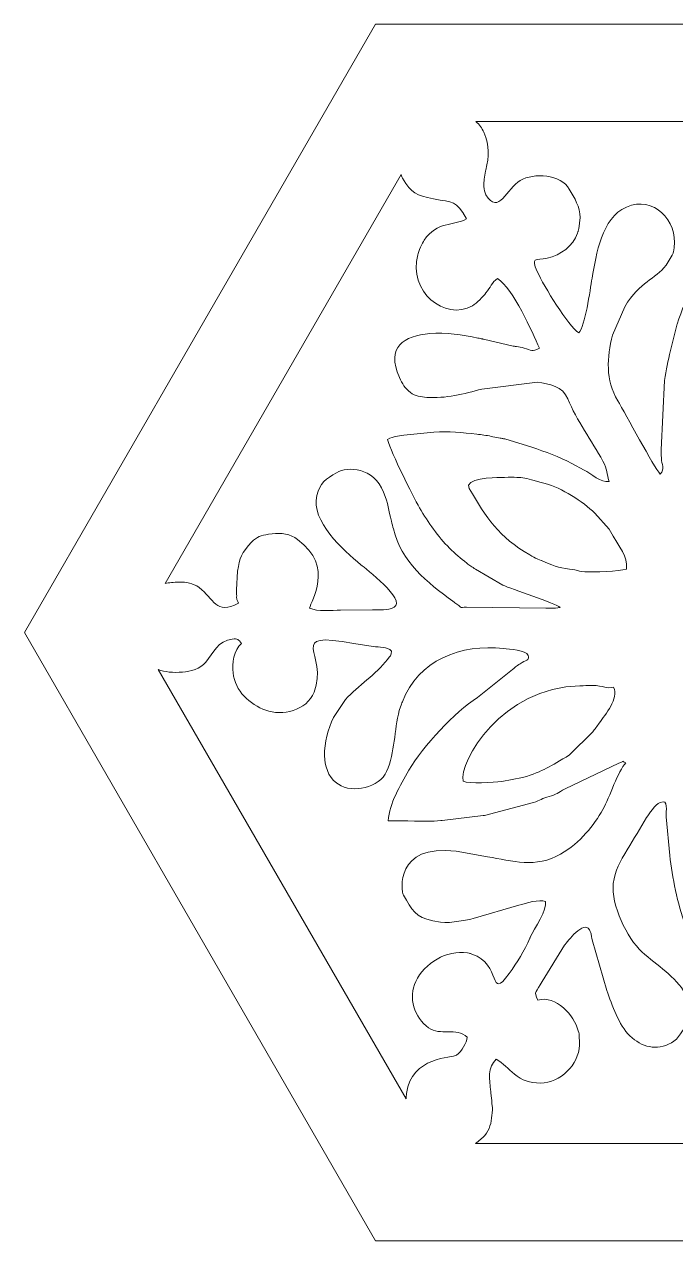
# Model space of a CAD drawing. Header units: centimetres. Extents: x -130 to 92, y -33 to 29.
# Drawn here: x 57.57 to 68.27, y -18.93 to 1.07 of the extents above; entities that cross this region are included whole.
import ezdxf

# ---------------------------------------------------------------- set-up
doc = ezdxf.new("R2010")
doc.units = ezdxf.units.CM
doc.header["$MEASUREMENT"] = 0
doc.layers.add('layer 1', color=7, linetype='Continuous')

msp = doc.modelspace()

# ---------------------------------------------------------------- linework, layer by layer
at = {"layer": 'layer 1', "color": 250, "lineweight": 9}
for points, knots in [([(63.34049, 1.06752), (63.34049, 1.06752), (69.11399, 1.06752), (69.11399, 1.06752), (69.11399, 1.06752), (69.11399, 1.06752), (74.88749, 1.06754), (74.88749, 1.06754), (74.88749, 1.06754), (74.88749, 1.06754), (77.77425, -3.93246), (77.77425, -3.93246), (77.77425, -3.93246), (77.77425, -3.93246), (80.66099, -8.93246), (80.66099, -8.93246), (80.66099, -8.93246), (80.66099, -8.93246), (77.77423, -13.93246), (77.77423, -13.93246), (77.77423, -13.93246), (77.77423, -13.93246), (74.88749, -18.93244), (74.88749, -18.93244), (74.88749, -18.93244), (74.88749, -18.93244), (69.11399, -18.93244), (69.11399, -18.93244), (69.11399, -18.93244), (69.11399, -18.93244), (63.34049, -18.93246), (63.34049, -18.93246), (63.34049, -18.93246), (63.34049, -18.93246), (60.45373, -13.93246), (60.45373, -13.93246), (60.45373, -13.93246), (60.45373, -13.93246), (57.56699, -8.93246), (57.56699, -8.93246), (57.56699, -8.93246), (57.56699, -8.93246), (60.45375, -3.93246), (60.45375, -3.93246), (60.45375, -3.93246), (60.45375, -3.93246), (63.34049, 1.06752), (63.34049, 1.06752)], [0, 0, 0, 0, 0.07692308, 0.07692308, 0.07692308, 0.07692308, 0.15384615, 0.15384615, 0.15384615, 0.15384615, 0.23076923, 0.23076923, 0.23076923, 0.23076923, 0.30769231, 0.30769231, 0.30769231, 0.30769231, 0.38461538, 0.38461538, 0.38461538, 0.38461538, 0.46153846, 0.46153846, 0.46153846, 0.46153846, 0.53846154, 0.53846154, 0.53846154, 0.53846154, 0.61538462, 0.61538462, 0.61538462, 0.61538462, 0.69230769, 0.69230769, 0.69230769, 0.69230769, 0.76923077, 0.76923077, 0.76923077, 0.76923077, 0.84615385, 0.84615385, 0.84615385, 0.84615385, 1, 1, 1, 1]), ([(73.30465, -0.53246), (73.30465, -0.53246), (64.98927, -0.53248), (64.98927, -0.53248), (64.98927, -0.53248), (65.04489, -0.57888), (65.08999, -0.63676), (65.11835, -0.70724), (65.11835, -0.70724), (65.21359, -0.94396), (65.20627, -1.08714), (65.14999, -1.32972), (65.14999, -1.32972), (65.14877, -1.33498), (65.14667, -1.34246), (65.14553, -1.34776), (65.14553, -1.34776), (65.14553, -1.34776), (65.12549, -1.47692), (65.12549, -1.47692), (65.12549, -1.47692), (65.11899, -1.54606), (65.10631, -1.65272), (65.15339, -1.7343), (65.15339, -1.7343), (65.35629, -2.08576), (65.50437, -1.62262), (65.71579, -1.50054), (65.71579, -1.50054), (65.94329, -1.3692), (66.38527, -1.39974), (66.52411, -1.64024), (66.52411, -1.64024), (66.61073, -1.7903), (66.69813, -1.93336), (66.70439, -2.11142), (66.70439, -2.11142), (66.70439, -2.11142), (66.67907, -2.29686), (66.67907, -2.29686), (66.67907, -2.29686), (66.67775, -2.3021), (66.67593, -2.30966), (66.67453, -2.31488), (66.67453, -2.31488), (66.66723, -2.3425), (66.67303, -2.32728), (66.65889, -2.36834), (66.65889, -2.36834), (66.58649, -2.57836), (66.38179, -2.72904), (66.16243, -2.77478), (66.16243, -2.77478), (65.96521, -2.8159), (65.88869, -2.7503), (65.99773, -2.9985), (65.99773, -2.9985), (66.10461, -3.24196), (66.50949, -3.8921), (66.67793, -4.0073), (66.67793, -4.0073), (66.78709, -3.8983), (66.86239, -3.30822), (66.89855, -3.10534), (66.89855, -3.10534), (66.96843, -2.71286), (67.05129, -2.11538), (67.46285, -1.93706), (67.46285, -1.93706), (67.90589, -1.74514), (68.30669, -2.15502), (68.24905, -2.60222), (68.24905, -2.60222), (68.23945, -2.67662), (68.23925, -2.66612), (68.21473, -2.72756), (68.21473, -2.72756), (68.21473, -2.72756), (68.11583, -2.89328), (68.11583, -2.89328), (68.11583, -2.89328), (67.92427, -3.1354), (67.69717, -3.15306), (67.43375, -3.57548), (67.43375, -3.57548), (67.43375, -3.57548), (67.23561, -4.0414), (67.23561, -4.0414), (67.23561, -4.0414), (67.13725, -4.41328), (67.11897, -4.77658), (67.32099, -5.12144), (67.32099, -5.12144), (67.44663, -5.3359), (67.91359, -6.21622), (68.01705, -6.3267), (68.01705, -6.3267), (68.10183, -6.2421), (68.04001, -6.17374), (68.03711, -6.06302), (68.03711, -6.06302), (68.03541, -5.99568), (68.03681, -5.99562), (68.03441, -5.92768), (68.03441, -5.92768), (68.03441, -5.92768), (68.09077, -4.78952), (68.09077, -4.78952), (68.09077, -4.78952), (68.11211, -4.60752), (68.14697, -4.47044), (68.18571, -4.29598), (68.18571, -4.29598), (68.18571, -4.29598), (68.28983, -3.88176), (68.28983, -3.88176), (68.28983, -3.88176), (68.29155, -3.87664), (68.29407, -3.86928), (68.29579, -3.86412), (68.29579, -3.86412), (68.46009, -3.3808), (68.59197, -3.08662), (68.87571, -2.6548), (68.87571, -2.6548), (68.93503, -2.56448), (68.94495, -2.52934), (69.05503, -2.45296), (69.05503, -2.45296), (69.43723, -2.86118), (69.77605, -3.5978), (69.93983, -4.15088), (69.93983, -4.15088), (69.93983, -4.15088), (70.00191, -4.37898), (70.00191, -4.37898), (70.00191, -4.37898), (70.02443, -4.45334), (70.01937, -4.47234), (70.03261, -4.54096), (70.03261, -4.54096), (70.04687, -4.61494), (70.05261, -4.63376), (70.06423, -4.7032), (70.06423, -4.7032), (70.12125, -5.04284), (70.16067, -5.3537), (70.15531, -5.68868), (70.15531, -5.68868), (70.15425, -5.75544), (70.15315, -5.7764), (70.15635, -5.84276), (70.15635, -5.84276), (70.15669, -5.85014), (70.16121, -5.90848), (70.16427, -5.92174), (70.16427, -5.92174), (70.17687, -5.97606), (70.16679, -5.95118), (70.19773, -6.0076), (70.19773, -6.0076), (70.30253, -5.94394), (70.25117, -5.97), (70.29477, -5.91828), (70.29477, -5.91828), (70.29477, -5.91828), (70.33259, -5.87076), (70.33259, -5.87076), (70.33259, -5.87076), (70.33677, -5.86566), (70.34177, -5.86018), (70.34597, -5.85508), (70.34597, -5.85508), (70.46625, -5.71002), (70.55425, -5.54574), (70.63341, -5.3747), (70.63341, -5.3747), (70.63341, -5.3747), (70.73921, -5.1916), (70.73921, -5.1916), (70.73921, -5.1916), (70.89063, -4.9077), (71.02867, -4.8923), (71.03305, -4.53994), (71.03305, -4.53994), (71.03317, -4.5299), (71.02573, -4.43216), (71.02447, -4.4223), (71.02447, -4.4223), (71.02447, -4.4223), (71.01287, -4.34232), (71.01287, -4.34232), (71.01287, -4.34232), (71.01195, -4.33598), (71.01113, -4.32866), (71.01015, -4.32234), (71.01015, -4.32234), (70.92915, -3.8169), (70.57209, -3.47456), (70.21629, -3.14066), (70.21629, -3.14066), (69.95505, -2.89558), (69.71093, -2.51378), (69.90141, -2.16076), (69.90141, -2.16076), (69.99831, -1.98118), (70.19751, -1.8716), (70.39531, -1.8985), (70.39531, -1.8985), (70.78001, -1.9509), (71.02579, -2.50482), (71.12421, -2.8344), (71.12421, -2.8344), (71.15611, -2.9411), (71.19827, -3.0358), (71.23035, -3.15116), (71.23035, -3.15116), (71.23035, -3.15116), (71.39081, -3.63626), (71.39081, -3.63626), (71.39081, -3.63626), (71.41897, -3.7315), (71.44577, -3.97418), (71.59549, -3.81072), (71.59549, -3.81072), (71.61953, -3.78444), (71.62259, -3.77566), (71.66531, -3.72936), (71.66531, -3.72936), (71.66531, -3.72936), (72.22619, -2.95668), (72.22619, -2.95668), (72.22619, -2.95668), (72.22619, -2.95668), (72.26109, -2.7546), (72.26109, -2.7546), (72.26109, -2.7546), (72.06139, -2.80832), (71.69427, -2.66554), (71.58567, -2.4775), (71.58567, -2.4775), (71.47295, -2.28224), (71.37891, -1.95624), (71.50955, -1.7459), (71.50955, -1.7459), (71.63435, -1.54508), (71.86163, -1.4628), (72.09491, -1.43804), (72.09491, -1.43804), (72.18225, -1.42874), (72.26183, -1.43638), (72.33965, -1.45724), (72.33965, -1.45724), (72.76207, -1.57042), (72.72897, -1.7987), (72.81457, -1.98024), (72.81457, -1.98024), (73.01155, -1.86654), (73.01913, -1.78104), (73.10923, -1.5979), (73.10923, -1.5979), (72.95301, -1.3273), (72.86705, -1.03878), (73.05759, -0.75752), (73.05759, -0.75752), (73.11865, -0.66736), (73.20503, -0.59144), (73.30465, -0.53246)], [0, 0, 0, 0, 0.01470588, 0.01470588, 0.01470588, 0.01470588, 0.02941176, 0.02941176, 0.02941176, 0.02941176, 0.04411765, 0.04411765, 0.04411765, 0.04411765, 0.05882353, 0.05882353, 0.05882353, 0.05882353, 0.07352941, 0.07352941, 0.07352941, 0.07352941, 0.08823529, 0.08823529, 0.08823529, 0.08823529, 0.10294118, 0.10294118, 0.10294118, 0.10294118, 0.11764706, 0.11764706, 0.11764706, 0.11764706, 0.13235294, 0.13235294, 0.13235294, 0.13235294, 0.14705882, 0.14705882, 0.14705882, 0.14705882, 0.16176471, 0.16176471, 0.16176471, 0.16176471, 0.17647059, 0.17647059, 0.17647059, 0.17647059, 0.19117647, 0.19117647, 0.19117647, 0.19117647, 0.20588235, 0.20588235, 0.20588235, 0.20588235, 0.22058824, 0.22058824, 0.22058824, 0.22058824, 0.23529412, 0.23529412, 0.23529412, 0.23529412, 0.25, 0.25, 0.25, 0.25, 0.26470588, 0.26470588, 0.26470588, 0.26470588, 0.27941176, 0.27941176, 0.27941176, 0.27941176, 0.29411765, 0.29411765, 0.29411765, 0.29411765, 0.30882353, 0.30882353, 0.30882353, 0.30882353, 0.32352941, 0.32352941, 0.32352941, 0.32352941, 0.33823529, 0.33823529, 0.33823529, 0.33823529, 0.35294118, 0.35294118, 0.35294118, 0.35294118, 0.36764706, 0.36764706, 0.36764706, 0.36764706, 0.38235294, 0.38235294, 0.38235294, 0.38235294, 0.39705882, 0.39705882, 0.39705882, 0.39705882, 0.41176471, 0.41176471, 0.41176471, 0.41176471, 0.42647059, 0.42647059, 0.42647059, 0.42647059, 0.44117647, 0.44117647, 0.44117647, 0.44117647, 0.45588235, 0.45588235, 0.45588235, 0.45588235, 0.47058824, 0.47058824, 0.47058824, 0.47058824, 0.48529412, 0.48529412, 0.48529412, 0.48529412, 0.5, 0.5, 0.5, 0.5, 0.51470588, 0.51470588, 0.51470588, 0.51470588, 0.52941176, 0.52941176, 0.52941176, 0.52941176, 0.54411765, 0.54411765, 0.54411765, 0.54411765, 0.55882353, 0.55882353, 0.55882353, 0.55882353, 0.57352941, 0.57352941, 0.57352941, 0.57352941, 0.58823529, 0.58823529, 0.58823529, 0.58823529, 0.60294118, 0.60294118, 0.60294118, 0.60294118, 0.61764706, 0.61764706, 0.61764706, 0.61764706, 0.63235294, 0.63235294, 0.63235294, 0.63235294, 0.64705882, 0.64705882, 0.64705882, 0.64705882, 0.66176471, 0.66176471, 0.66176471, 0.66176471, 0.67647059, 0.67647059, 0.67647059, 0.67647059, 0.69117647, 0.69117647, 0.69117647, 0.69117647, 0.70588235, 0.70588235, 0.70588235, 0.70588235, 0.72058824, 0.72058824, 0.72058824, 0.72058824, 0.73529412, 0.73529412, 0.73529412, 0.73529412, 0.75, 0.75, 0.75, 0.75, 0.76470588, 0.76470588, 0.76470588, 0.76470588, 0.77941176, 0.77941176, 0.77941176, 0.77941176, 0.79411765, 0.79411765, 0.79411765, 0.79411765, 0.80882353, 0.80882353, 0.80882353, 0.80882353, 0.82352941, 0.82352941, 0.82352941, 0.82352941, 0.83823529, 0.83823529, 0.83823529, 0.83823529, 0.85294118, 0.85294118, 0.85294118, 0.85294118, 0.86764706, 0.86764706, 0.86764706, 0.86764706, 0.88235294, 0.88235294, 0.88235294, 0.88235294, 0.89705882, 0.89705882, 0.89705882, 0.89705882, 0.91176471, 0.91176471, 0.91176471, 0.91176471, 0.92647059, 0.92647059, 0.92647059, 0.92647059, 0.94117647, 0.94117647, 0.94117647, 0.94117647, 0.95588235, 0.95588235, 0.95588235, 0.95588235, 0.97058824, 0.97058824, 0.97058824, 0.97058824, 1, 1, 1, 1]), ([(63.76287, -1.40088), (63.76287, -1.40088), (59.87911, -8.12774), (59.87911, -8.12774), (59.87911, -8.12774), (59.94849, -8.1119), (60.02287, -8.10462), (60.10191, -8.10452), (60.10191, -8.10452), (60.23841, -8.10434), (60.32889, -8.11212), (60.44283, -8.19524), (60.44283, -8.19524), (60.67603, -8.36534), (60.71853, -8.66072), (61.08617, -8.44846), (61.08617, -8.44846), (61.04595, -8.3632), (61.05949, -8.38738), (61.05639, -8.30594), (61.05639, -8.30594), (61.05535, -8.27866), (61.05629, -8.26998), (61.05521, -8.22872), (61.05521, -8.22872), (61.05521, -8.22872), (61.07009, -7.92516), (61.07009, -7.92516), (61.07009, -7.92516), (61.10985, -7.70608), (61.13117, -7.62246), (61.30317, -7.44808), (61.30317, -7.44808), (61.39405, -7.35594), (61.45035, -7.33748), (61.58153, -7.31674), (61.58153, -7.31674), (61.58153, -7.31674), (61.64169, -7.30778), (61.64169, -7.30778), (61.64169, -7.30778), (61.78167, -7.28858), (61.94393, -7.31474), (62.05879, -7.40114), (62.05879, -7.40114), (62.67201, -7.86224), (62.26933, -8.40662), (62.25575, -8.5312), (62.25575, -8.5312), (62.38531, -8.5949), (62.61641, -8.56606), (62.76509, -8.56724), (62.76509, -8.56724), (62.76509, -8.56724), (63.28671, -8.55734), (63.28671, -8.55734), (63.28671, -8.55734), (63.40021, -8.55364), (63.53933, -8.57842), (63.64309, -8.5185), (63.64309, -8.5185), (63.85711, -8.39494), (63.16227, -7.87306), (63.09973, -7.82042), (63.09973, -7.82042), (62.80417, -7.57156), (62.27233, -7.1053), (62.37489, -6.6794), (62.37489, -6.6794), (62.42451, -6.47338), (62.52533, -6.40482), (62.69857, -6.3048), (62.69857, -6.3048), (62.88711, -6.19594), (63.30177, -6.21288), (63.47019, -6.6264), (63.47019, -6.6264), (63.54785, -6.81704), (63.55323, -6.91398), (63.59955, -7.10366), (63.59955, -7.10366), (63.61049, -7.14836), (63.62391, -7.18988), (63.63279, -7.22792), (63.63279, -7.22792), (63.75787, -7.7635), (64.19109, -8.11802), (64.61153, -8.41932), (64.61153, -8.41932), (64.63855, -8.43866), (64.64861, -8.44742), (64.67575, -8.46658), (64.67575, -8.46658), (64.78145, -8.54116), (64.70399, -8.51778), (64.83603, -8.51408), (64.83603, -8.51408), (64.83603, -8.51408), (66.13873, -8.53048), (66.13873, -8.53048), (66.13873, -8.53048), (66.17943, -8.5313), (66.16289, -8.53356), (66.21467, -8.534), (66.21467, -8.534), (66.27041, -8.5345), (66.32683, -8.5316), (66.37235, -8.51938), (66.37235, -8.51938), (66.30531, -8.45226), (65.56103, -8.21754), (65.43259, -8.15284), (65.43259, -8.15284), (65.43259, -8.15284), (64.98329, -7.89268), (64.98329, -7.89268), (64.98329, -7.89268), (64.92311, -7.85026), (64.88723, -7.83508), (64.83727, -7.79218), (64.83727, -7.79218), (64.74147, -7.71012), (64.64237, -7.63676), (64.55677, -7.54782), (64.55677, -7.54782), (64.36377, -7.34744), (64.21013, -7.13744), (64.06247, -6.8817), (64.06247, -6.8817), (63.94115, -6.67158), (63.60711, -5.99334), (63.53637, -5.76046), (63.53637, -5.76046), (63.65265, -5.69676), (63.69277, -5.70572), (63.80541, -5.68904), (63.80541, -5.68904), (63.80541, -5.68904), (64.29949, -5.63842), (64.29949, -5.63842), (64.29949, -5.63842), (64.54757, -5.62284), (64.76435, -5.64368), (65.00159, -5.67246), (65.00159, -5.67246), (65.08395, -5.68248), (65.15527, -5.6883), (65.24211, -5.70736), (65.24211, -5.70736), (65.24211, -5.70736), (65.38825, -5.7358), (65.38825, -5.7358), (65.38825, -5.7358), (65.39363, -5.7367), (65.40129, -5.73804), (65.40665, -5.73896), (65.40665, -5.73896), (65.43051, -5.74326), (65.43171, -5.74286), (65.46155, -5.74912), (65.46155, -5.74912), (65.46155, -5.74912), (65.90573, -5.88486), (65.90573, -5.88486), (65.90573, -5.88486), (66.12991, -5.96178), (66.35449, -6.04204), (66.56449, -6.15228), (66.56449, -6.15228), (66.56449, -6.15228), (66.76609, -6.26082), (66.76609, -6.26082), (66.76609, -6.26082), (66.88049, -6.31288), (67.04331, -6.48374), (67.17731, -6.44772), (67.17731, -6.44772), (67.13803, -6.3183), (67.15459, -6.25568), (67.07653, -6.11316), (67.07653, -6.11316), (66.89185, -5.77592), (66.64021, -5.4464), (66.49965, -5.09178), (66.49965, -5.09178), (66.41903, -4.88826), (66.19321, -4.84196), (65.99921, -4.8186), (65.99921, -4.8186), (65.99921, -4.8186), (65.08525, -4.9297), (65.08525, -4.9297), (65.08525, -4.9297), (64.80297, -5.01194), (64.48087, -5.08752), (64.18363, -5.0664), (64.18363, -5.0664), (64.08457, -5.05936), (63.98557, -5.04292), (63.91581, -4.98892), (63.91581, -4.98892), (63.81955, -4.91442), (63.78117, -4.84416), (63.73281, -4.7383), (63.73281, -4.7383), (63.50295, -4.23484), (63.80863, -4.05284), (64.23389, -4.01808), (64.23389, -4.01808), (64.48981, -3.99716), (64.77509, -4.03686), (65.02173, -4.0908), (65.02173, -4.0908), (65.05605, -4.09836), (65.06219, -4.0996), (65.09467, -4.10556), (65.09467, -4.10556), (65.09999, -4.10654), (65.10763, -4.10786), (65.11299, -4.10882), (65.11299, -4.10882), (65.11299, -4.10882), (65.60177, -4.22168), (65.60177, -4.22168), (65.60177, -4.22168), (65.64647, -4.23126), (65.62237, -4.22634), (65.65657, -4.23228), (65.65657, -4.23228), (65.70869, -4.2414), (65.72623, -4.24156), (65.78435, -4.2576), (65.78435, -4.2576), (65.89879, -4.28928), (65.90933, -4.32608), (66.03421, -4.25768), (66.03421, -4.25768), (65.90927, -3.99272), (65.60853, -3.27846), (65.34189, -3.1111), (65.34189, -3.1111), (65.24785, -3.17636), (65.22627, -3.2609), (65.15429, -3.34916), (65.15429, -3.34916), (65.10681, -3.40736), (65.00381, -3.51856), (64.93353, -3.55912), (64.93353, -3.55912), (64.47619, -3.82314), (63.87033, -3.31584), (64.03225, -2.72172), (64.03225, -2.72172), (64.04569, -2.67248), (64.10789, -2.5245), (64.13747, -2.4808), (64.13747, -2.4808), (64.35117, -2.16502), (64.62025, -2.25434), (64.83597, -2.12978), (64.83597, -2.12978), (64.65663, -1.81912), (64.62125, -1.86802), (64.28987, -1.80058), (64.28987, -1.80058), (64.00947, -1.74354), (63.92987, -1.71574), (63.78431, -1.46356), (63.78431, -1.46356), (63.77783, -1.45234), (63.77037, -1.42922), (63.76287, -1.40088)], [0, 0, 0, 0, 0.01449275, 0.01449275, 0.01449275, 0.01449275, 0.02898551, 0.02898551, 0.02898551, 0.02898551, 0.04347826, 0.04347826, 0.04347826, 0.04347826, 0.05797101, 0.05797101, 0.05797101, 0.05797101, 0.07246377, 0.07246377, 0.07246377, 0.07246377, 0.08695652, 0.08695652, 0.08695652, 0.08695652, 0.10144928, 0.10144928, 0.10144928, 0.10144928, 0.11594203, 0.11594203, 0.11594203, 0.11594203, 0.13043478, 0.13043478, 0.13043478, 0.13043478, 0.14492754, 0.14492754, 0.14492754, 0.14492754, 0.15942029, 0.15942029, 0.15942029, 0.15942029, 0.17391304, 0.17391304, 0.17391304, 0.17391304, 0.1884058, 0.1884058, 0.1884058, 0.1884058, 0.20289855, 0.20289855, 0.20289855, 0.20289855, 0.2173913, 0.2173913, 0.2173913, 0.2173913, 0.23188406, 0.23188406, 0.23188406, 0.23188406, 0.24637681, 0.24637681, 0.24637681, 0.24637681, 0.26086957, 0.26086957, 0.26086957, 0.26086957, 0.27536232, 0.27536232, 0.27536232, 0.27536232, 0.28985507, 0.28985507, 0.28985507, 0.28985507, 0.30434783, 0.30434783, 0.30434783, 0.30434783, 0.31884058, 0.31884058, 0.31884058, 0.31884058, 0.33333333, 0.33333333, 0.33333333, 0.33333333, 0.34782609, 0.34782609, 0.34782609, 0.34782609, 0.36231884, 0.36231884, 0.36231884, 0.36231884, 0.37681159, 0.37681159, 0.37681159, 0.37681159, 0.39130435, 0.39130435, 0.39130435, 0.39130435, 0.4057971, 0.4057971, 0.4057971, 0.4057971, 0.42028986, 0.42028986, 0.42028986, 0.42028986, 0.43478261, 0.43478261, 0.43478261, 0.43478261, 0.44927536, 0.44927536, 0.44927536, 0.44927536, 0.46376812, 0.46376812, 0.46376812, 0.46376812, 0.47826087, 0.47826087, 0.47826087, 0.47826087, 0.49275362, 0.49275362, 0.49275362, 0.49275362, 0.50724638, 0.50724638, 0.50724638, 0.50724638, 0.52173913, 0.52173913, 0.52173913, 0.52173913, 0.53623188, 0.53623188, 0.53623188, 0.53623188, 0.55072464, 0.55072464, 0.55072464, 0.55072464, 0.56521739, 0.56521739, 0.56521739, 0.56521739, 0.57971014, 0.57971014, 0.57971014, 0.57971014, 0.5942029, 0.5942029, 0.5942029, 0.5942029, 0.60869565, 0.60869565, 0.60869565, 0.60869565, 0.62318841, 0.62318841, 0.62318841, 0.62318841, 0.63768116, 0.63768116, 0.63768116, 0.63768116, 0.65217391, 0.65217391, 0.65217391, 0.65217391, 0.66666667, 0.66666667, 0.66666667, 0.66666667, 0.68115942, 0.68115942, 0.68115942, 0.68115942, 0.69565217, 0.69565217, 0.69565217, 0.69565217, 0.71014493, 0.71014493, 0.71014493, 0.71014493, 0.72463768, 0.72463768, 0.72463768, 0.72463768, 0.73913043, 0.73913043, 0.73913043, 0.73913043, 0.75362319, 0.75362319, 0.75362319, 0.75362319, 0.76811594, 0.76811594, 0.76811594, 0.76811594, 0.7826087, 0.7826087, 0.7826087, 0.7826087, 0.79710145, 0.79710145, 0.79710145, 0.79710145, 0.8115942, 0.8115942, 0.8115942, 0.8115942, 0.82608696, 0.82608696, 0.82608696, 0.82608696, 0.84057971, 0.84057971, 0.84057971, 0.84057971, 0.85507246, 0.85507246, 0.85507246, 0.85507246, 0.86956522, 0.86956522, 0.86956522, 0.86956522, 0.88405797, 0.88405797, 0.88405797, 0.88405797, 0.89855072, 0.89855072, 0.89855072, 0.89855072, 0.91304348, 0.91304348, 0.91304348, 0.91304348, 0.92753623, 0.92753623, 0.92753623, 0.92753623, 0.94202899, 0.94202899, 0.94202899, 0.94202899, 0.95652174, 0.95652174, 0.95652174, 0.95652174, 0.97101449, 0.97101449, 0.97101449, 0.97101449, 1, 1, 1, 1]), ([(66.94091, -6.97136), (66.94091, -6.97136), (67.17759, -7.23584), (67.17759, -7.23584), (67.17759, -7.23584), (67.36869, -7.5668), (67.47907, -7.66028), (67.46387, -7.88922), (67.46387, -7.88922), (67.34605, -7.92498), (66.91403, -7.94388), (66.77911, -7.93386), (66.77911, -7.93386), (66.69355, -7.92754), (66.69115, -7.91784), (66.61411, -7.90408), (66.61411, -7.90408), (66.36251, -7.8591), (66.33401, -7.87058), (66.07763, -7.75414), (66.07763, -7.75414), (66.07259, -7.75184), (66.06549, -7.7488), (66.06039, -7.74662), (66.06039, -7.74662), (66.06039, -7.74662), (66.00811, -7.72652), (66.00811, -7.72652), (66.00811, -7.72652), (65.94601, -7.70128), (65.93189, -7.69248), (65.87279, -7.65772), (65.87279, -7.65772), (65.36449, -7.35916), (65.16025, -7.05016), (64.87853, -6.56214), (64.87853, -6.56214), (64.78435, -6.39904), (65.29017, -6.3842), (65.38799, -6.38256), (65.38799, -6.38256), (65.79225, -6.37574), (65.73331, -6.37614), (66.12979, -6.48342), (66.12979, -6.48342), (66.38747, -6.55308), (66.75307, -6.77732), (66.94091, -6.97136)], [0, 0, 0, 0, 0.07692308, 0.07692308, 0.07692308, 0.07692308, 0.15384615, 0.15384615, 0.15384615, 0.15384615, 0.23076923, 0.23076923, 0.23076923, 0.23076923, 0.30769231, 0.30769231, 0.30769231, 0.30769231, 0.38461538, 0.38461538, 0.38461538, 0.38461538, 0.46153846, 0.46153846, 0.46153846, 0.46153846, 0.53846154, 0.53846154, 0.53846154, 0.53846154, 0.61538462, 0.61538462, 0.61538462, 0.61538462, 0.69230769, 0.69230769, 0.69230769, 0.69230769, 0.76923077, 0.76923077, 0.76923077, 0.76923077, 0.84615385, 0.84615385, 0.84615385, 0.84615385, 1, 1, 1, 1]), ([(59.76643, -9.54202), (59.76643, -9.54202), (63.84203, -16.60114), (63.84203, -16.60114), (63.84203, -16.60114), (63.84269, -16.57068), (63.84469, -16.54084), (63.84807, -16.51194), (63.84807, -16.51194), (63.91955, -15.90142), (64.61397, -15.92558), (64.67095, -15.88292), (64.67095, -15.88292), (64.75697, -15.8185), (64.83749, -15.68142), (64.84377, -15.587), (64.84377, -15.587), (64.67063, -15.41354), (64.39757, -15.57148), (64.21203, -15.43398), (64.21203, -15.43398), (63.97445, -15.25792), (63.87179, -14.94096), (64.00139, -14.66932), (64.00139, -14.66932), (64.14231, -14.3741), (64.50813, -14.14256), (64.84963, -14.20216), (64.84963, -14.20216), (64.90207, -14.2113), (64.87291, -14.20512), (64.92169, -14.22028), (64.92169, -14.22028), (65.42015, -14.37542), (65.19807, -15.008), (65.53417, -14.54188), (65.53417, -14.54188), (65.66451, -14.3611), (65.78511, -14.16388), (65.87585, -13.96064), (65.87585, -13.96064), (65.87809, -13.95556), (65.88081, -13.94836), (65.88305, -13.94332), (65.88305, -13.94332), (65.94755, -13.79886), (66.16785, -13.48532), (66.13331, -13.35684), (66.13331, -13.35684), (66.03105, -13.3118), (65.81313, -13.38396), (65.69423, -13.41742), (65.69423, -13.41742), (65.69423, -13.41742), (64.94345, -13.63682), (64.94345, -13.63682), (64.94345, -13.63682), (64.85683, -13.65208), (64.58353, -13.719), (64.40827, -13.69738), (64.40827, -13.69738), (64.40827, -13.69738), (64.27977, -13.67476), (64.27977, -13.67476), (64.27977, -13.67476), (63.99265, -13.61264), (63.93947, -13.49558), (63.79769, -13.25002), (63.79769, -13.25002), (63.75859, -13.1823), (63.65267, -12.40476), (64.66367, -12.52898), (64.66367, -12.52898), (64.66367, -12.52898), (65.17791, -12.61842), (65.17791, -12.61842), (65.17791, -12.61842), (65.58879, -12.69012), (65.97243, -12.81304), (66.38063, -12.57734), (66.38063, -12.57734), (66.71219, -12.38596), (66.92685, -12.09968), (67.07639, -11.84118), (67.07639, -11.84118), (67.18871, -11.64698), (67.32289, -11.20158), (67.45523, -11.0777), (67.45523, -11.0777), (67.35311, -11.03274), (67.45831, -11.04222), (67.33739, -11.0814), (67.33739, -11.0814), (67.33739, -11.0814), (66.45725, -11.5023), (66.45725, -11.5023), (66.45725, -11.5023), (66.33123, -11.56732), (66.30979, -11.59866), (66.19277, -11.62854), (66.19277, -11.62854), (66.07867, -11.6577), (66.04863, -11.69258), (65.93481, -11.7304), (65.93481, -11.7304), (65.93481, -11.7304), (65.12895, -11.9402), (65.12895, -11.9402), (65.12895, -11.9402), (65.12257, -11.9414), (65.11533, -11.94216), (65.10891, -11.94324), (65.10891, -11.94324), (65.10891, -11.94324), (64.43359, -12.02472), (64.43359, -12.02472), (64.43359, -12.02472), (64.42753, -12.02514), (64.41999, -12.02574), (64.41393, -12.02626), (64.41393, -12.02626), (64.12315, -12.04966), (63.83373, -12.01924), (63.54801, -12.02978), (63.54801, -12.02978), (63.56743, -11.73844), (63.74253, -11.45196), (63.88825, -11.19832), (63.88825, -11.19832), (64.11887, -10.79704), (64.64447, -10.23776), (65.01401, -10.0007), (65.01401, -10.0007), (65.01401, -10.0007), (65.59061, -9.54012), (65.59061, -9.54012), (65.59061, -9.54012), (65.64779, -9.48568), (65.65551, -9.4838), (65.74727, -9.42774), (65.74727, -9.42774), (65.83481, -9.37432), (65.87329, -9.381), (65.84689, -9.30872), (65.84689, -9.30872), (65.81375, -9.21786), (65.54249, -9.20962), (65.44109, -9.1972), (65.44109, -9.1972), (64.75345, -9.11316), (64.02925, -9.38998), (63.78027, -10.07376), (63.78027, -10.07376), (63.77763, -10.08094), (63.76997, -10.10156), (63.76733, -10.10874), (63.76733, -10.10874), (63.76733, -10.10874), (63.73017, -10.2141), (63.73017, -10.2141), (63.73017, -10.2141), (63.64189, -10.54188), (63.66111, -10.90188), (63.52159, -11.2154), (63.52159, -11.2154), (63.40131, -11.48564), (62.96669, -11.58284), (62.72851, -11.42868), (62.72851, -11.42868), (62.72335, -11.42534), (62.71715, -11.42108), (62.71203, -11.41756), (62.71203, -11.41756), (62.70685, -11.41392), (62.70065, -11.40962), (62.69555, -11.40582), (62.69555, -11.40582), (62.55799, -11.30372), (62.50329, -11.11676), (62.50109, -10.96118), (62.50109, -10.96118), (62.49811, -10.74738), (62.55831, -10.51518), (62.64995, -10.32832), (62.64995, -10.32832), (62.64995, -10.32832), (62.84399, -10.0343), (62.84399, -10.0343), (62.84399, -10.0343), (63.05779, -9.8003), (63.34353, -9.62852), (63.53647, -9.37412), (63.53647, -9.37412), (63.58021, -9.31642), (63.59545, -9.3164), (63.60399, -9.23844), (63.60399, -9.23844), (63.52539, -9.15972), (63.40729, -9.17996), (63.29795, -9.161), (63.29795, -9.161), (63.29795, -9.161), (62.98389, -9.11362), (62.98389, -9.11362), (62.98389, -9.11362), (61.82441, -8.90406), (62.58043, -9.28384), (62.32841, -9.91538), (62.32841, -9.91538), (62.20741, -10.21864), (61.80133, -10.30858), (61.53641, -10.2115), (61.53641, -10.2115), (61.27143, -10.11438), (61.02827, -9.89424), (60.99871, -9.59758), (60.99871, -9.59758), (60.98401, -9.45004), (61.00241, -9.21), (61.13803, -9.11586), (61.13803, -9.11586), (61.08453, -9.03882), (61.07039, -9.03188), (60.98493, -9.04152), (60.98493, -9.04152), (60.75081, -9.06794), (60.67399, -9.2659), (60.55053, -9.4198), (60.55053, -9.4198), (60.45543, -9.53838), (60.30001, -9.56934), (60.16723, -9.58244), (60.16723, -9.58244), (60.00881, -9.59804), (59.87601, -9.58164), (59.76643, -9.54202)], [0, 0, 0, 0, 0.01666667, 0.01666667, 0.01666667, 0.01666667, 0.03333333, 0.03333333, 0.03333333, 0.03333333, 0.05, 0.05, 0.05, 0.05, 0.06666667, 0.06666667, 0.06666667, 0.06666667, 0.08333333, 0.08333333, 0.08333333, 0.08333333, 0.1, 0.1, 0.1, 0.1, 0.11666667, 0.11666667, 0.11666667, 0.11666667, 0.13333333, 0.13333333, 0.13333333, 0.13333333, 0.15, 0.15, 0.15, 0.15, 0.16666667, 0.16666667, 0.16666667, 0.16666667, 0.18333333, 0.18333333, 0.18333333, 0.18333333, 0.2, 0.2, 0.2, 0.2, 0.21666667, 0.21666667, 0.21666667, 0.21666667, 0.23333333, 0.23333333, 0.23333333, 0.23333333, 0.25, 0.25, 0.25, 0.25, 0.26666667, 0.26666667, 0.26666667, 0.26666667, 0.28333333, 0.28333333, 0.28333333, 0.28333333, 0.3, 0.3, 0.3, 0.3, 0.31666667, 0.31666667, 0.31666667, 0.31666667, 0.33333333, 0.33333333, 0.33333333, 0.33333333, 0.35, 0.35, 0.35, 0.35, 0.36666667, 0.36666667, 0.36666667, 0.36666667, 0.38333333, 0.38333333, 0.38333333, 0.38333333, 0.4, 0.4, 0.4, 0.4, 0.41666667, 0.41666667, 0.41666667, 0.41666667, 0.43333333, 0.43333333, 0.43333333, 0.43333333, 0.45, 0.45, 0.45, 0.45, 0.46666667, 0.46666667, 0.46666667, 0.46666667, 0.48333333, 0.48333333, 0.48333333, 0.48333333, 0.5, 0.5, 0.5, 0.5, 0.51666667, 0.51666667, 0.51666667, 0.51666667, 0.53333333, 0.53333333, 0.53333333, 0.53333333, 0.55, 0.55, 0.55, 0.55, 0.56666667, 0.56666667, 0.56666667, 0.56666667, 0.58333333, 0.58333333, 0.58333333, 0.58333333, 0.6, 0.6, 0.6, 0.6, 0.61666667, 0.61666667, 0.61666667, 0.61666667, 0.63333333, 0.63333333, 0.63333333, 0.63333333, 0.65, 0.65, 0.65, 0.65, 0.66666667, 0.66666667, 0.66666667, 0.66666667, 0.68333333, 0.68333333, 0.68333333, 0.68333333, 0.7, 0.7, 0.7, 0.7, 0.71666667, 0.71666667, 0.71666667, 0.71666667, 0.73333333, 0.73333333, 0.73333333, 0.73333333, 0.75, 0.75, 0.75, 0.75, 0.76666667, 0.76666667, 0.76666667, 0.76666667, 0.78333333, 0.78333333, 0.78333333, 0.78333333, 0.8, 0.8, 0.8, 0.8, 0.81666667, 0.81666667, 0.81666667, 0.81666667, 0.83333333, 0.83333333, 0.83333333, 0.83333333, 0.85, 0.85, 0.85, 0.85, 0.86666667, 0.86666667, 0.86666667, 0.86666667, 0.88333333, 0.88333333, 0.88333333, 0.88333333, 0.9, 0.9, 0.9, 0.9, 0.91666667, 0.91666667, 0.91666667, 0.91666667, 0.93333333, 0.93333333, 0.93333333, 0.93333333, 0.95, 0.95, 0.95, 0.95, 0.96666667, 0.96666667, 0.96666667, 0.96666667, 1, 1, 1, 1]), ([(64.77945, -11.37948), (64.69485, -11.06468), (65.42447, -9.82842), (66.69941, -9.80944), (66.69941, -9.80944), (66.77307, -9.80834), (66.81717, -9.8043), (66.89303, -9.80424), (66.89303, -9.80424), (67.09799, -9.8041), (67.13713, -9.86182), (67.25105, -9.83124), (67.25105, -9.83124), (67.34021, -10.02036), (67.11751, -10.27694), (67.01511, -10.42154), (67.01511, -10.42154), (66.97951, -10.4718), (66.94081, -10.52688), (66.90885, -10.56606), (66.90885, -10.56606), (66.90885, -10.56606), (66.52971, -10.94502), (66.52971, -10.94502), (66.52971, -10.94502), (66.19657, -11.13734), (66.11051, -11.21088), (65.75713, -11.31758), (65.75713, -11.31758), (65.75713, -11.31758), (65.41279, -11.383), (65.41279, -11.383), (65.41279, -11.383), (65.28089, -11.40106), (64.87147, -11.42002), (64.77945, -11.37948)], [0, 0, 0, 0, 0.1, 0.1, 0.1, 0.1, 0.2, 0.2, 0.2, 0.2, 0.3, 0.3, 0.3, 0.3, 0.4, 0.4, 0.4, 0.4, 0.5, 0.5, 0.5, 0.5, 0.6, 0.6, 0.6, 0.6, 0.7, 0.7, 0.7, 0.7, 0.8, 0.8, 0.8, 0.8, 1, 1, 1, 1]), ([(64.98155, -17.33246), (64.98155, -17.33246), (73.26505, -17.33244), (73.26505, -17.33244), (73.26505, -17.33244), (73.10691, -17.21692), (72.99195, -17.03648), (72.96277, -16.8014), (72.96277, -16.8014), (72.94311, -16.6428), (73.00733, -16.50636), (73.06067, -16.3663), (73.06067, -16.3663), (73.13413, -16.17348), (73.00809, -15.87604), (72.78583, -16.00436), (72.78583, -16.00436), (72.65169, -16.0818), (72.58813, -16.32326), (72.23477, -16.33928), (72.23477, -16.33928), (71.88981, -16.35492), (71.74031, -16.18898), (71.58039, -15.91202), (71.58039, -15.91202), (71.46447, -15.7112), (71.53237, -15.3808), (71.67535, -15.226), (71.67535, -15.226), (71.78105, -15.11154), (71.84297, -15.0634), (72.01369, -15.01128), (72.01369, -15.01128), (72.15801, -14.96722), (72.23577, -15.01396), (72.38047, -14.93466), (72.38047, -14.93466), (72.22073, -14.65802), (71.83433, -13.89032), (71.59015, -13.72336), (71.59015, -13.72336), (71.43875, -13.87456), (71.40351, -14.25156), (71.34391, -14.46468), (71.34391, -14.46468), (71.34391, -14.46468), (71.27465, -14.71522), (71.27465, -14.71522), (71.27465, -14.71522), (71.26051, -14.76366), (71.26667, -14.74036), (71.25005, -14.78554), (71.25005, -14.78554), (71.25005, -14.78554), (71.10049, -15.20678), (71.10049, -15.20678), (71.10049, -15.20678), (71.03119, -15.35134), (70.96719, -15.53836), (70.78775, -15.64198), (70.78775, -15.64198), (70.25041, -15.9522), (69.69157, -15.3143), (69.97845, -14.79082), (69.97845, -14.79082), (70.07307, -14.6181), (70.36101, -14.48334), (70.49669, -14.35302), (70.49669, -14.35302), (70.78323, -14.0779), (70.93339, -13.69846), (71.03445, -13.32458), (71.03445, -13.32458), (71.17795, -12.79376), (70.99703, -12.53844), (70.76563, -12.13772), (70.76563, -12.13772), (70.68207, -11.99296), (70.61463, -11.95846), (70.53673, -11.84416), (70.53673, -11.84416), (70.43991, -11.70202), (70.42411, -11.6324), (70.31669, -11.51766), (70.31669, -11.51766), (70.27251, -11.57008), (70.28303, -11.67004), (70.27911, -11.75748), (70.27911, -11.75748), (70.24475, -12.53388), (70.18685, -13.30498), (69.93373, -14.0484), (69.93373, -14.0484), (69.81779, -14.38888), (69.55147, -15.05086), (69.28133, -15.2383), (69.28133, -15.2383), (69.28133, -15.2383), (69.05141, -14.94858), (69.05141, -14.94858), (69.05141, -14.94858), (68.79415, -14.57102), (68.58439, -14.16672), (68.42917, -13.74134), (68.42917, -13.74134), (68.30165, -13.39192), (68.21627, -12.9592), (68.17599, -12.5971), (68.17599, -12.5971), (68.17599, -12.5971), (68.11465, -11.96556), (68.11465, -11.96556), (68.11465, -11.96556), (68.10651, -11.87294), (68.16345, -11.66312), (68.01847, -11.72784), (68.01847, -11.72784), (67.93201, -11.7664), (67.83595, -11.91056), (67.79399, -11.97578), (67.79399, -11.97578), (67.68277, -12.1485), (67.59135, -12.31968), (67.47555, -12.50554), (67.47555, -12.50554), (67.36133, -12.6888), (67.27037, -12.85284), (67.24645, -13.05924), (67.24645, -13.05924), (67.20623, -13.4069), (67.47301, -13.9624), (67.71833, -14.18476), (67.71833, -14.18476), (67.97063, -14.41344), (68.26555, -14.58176), (68.43619, -14.87734), (68.43619, -14.87734), (68.56725, -15.10434), (68.43011, -15.54782), (68.20199, -15.67954), (68.20199, -15.67954), (67.95883, -15.81992), (67.70671, -15.7446), (67.52127, -15.5658), (67.52127, -15.5658), (67.33179, -15.38306), (67.22897, -15.06114), (67.14065, -14.81848), (67.14065, -14.81848), (67.14065, -14.81848), (66.89985, -13.98512), (66.89985, -13.98512), (66.89985, -13.98512), (66.87549, -13.91078), (66.90119, -13.8991), (66.85517, -13.81936), (66.85517, -13.81936), (66.76297, -13.6597), (66.48999, -14.01446), (66.44571, -14.07486), (66.44571, -14.07486), (66.44571, -14.07486), (66.07779, -14.66828), (66.07779, -14.66828), (66.07779, -14.66828), (65.98515, -14.84806), (65.92783, -14.83158), (66.00701, -14.97608), (66.00701, -14.97608), (66.30777, -14.8952), (66.60211, -15.22612), (66.66987, -15.48034), (66.66987, -15.48034), (66.69807, -15.58622), (66.68079, -15.51086), (66.68723, -15.60042), (66.68723, -15.60042), (66.69253, -15.67492), (66.69361, -15.64532), (66.69031, -15.71658), (66.69031, -15.71658), (66.67513, -16.04344), (66.38757, -16.33234), (66.04513, -16.34024), (66.04513, -16.34024), (65.87753, -16.3441), (65.74509, -16.2937), (65.62265, -16.19522), (65.62265, -16.19522), (65.51577, -16.1092), (65.43895, -16.01846), (65.32415, -15.9464), (65.32415, -15.9464), (65.17677, -16.08434), (65.20829, -16.28374), (65.23029, -16.45946), (65.23029, -16.45946), (65.23105, -16.46564), (65.23181, -16.47308), (65.23253, -16.47926), (65.23253, -16.47926), (65.23323, -16.48544), (65.23385, -16.49288), (65.23453, -16.499), (65.23453, -16.499), (65.24271, -16.57532), (65.24529, -16.60446), (65.25319, -16.67704), (65.25319, -16.67704), (65.26595, -16.79494), (65.26019, -16.76808), (65.25119, -16.8687), (65.25119, -16.8687), (65.23957, -16.99882), (65.21947, -17.10036), (65.13325, -17.2023), (65.13325, -17.2023), (65.09227, -17.25076), (65.04011, -17.29458), (64.98155, -17.33246)], [0, 0, 0, 0, 0.01785714, 0.01785714, 0.01785714, 0.01785714, 0.03571429, 0.03571429, 0.03571429, 0.03571429, 0.05357143, 0.05357143, 0.05357143, 0.05357143, 0.07142857, 0.07142857, 0.07142857, 0.07142857, 0.08928571, 0.08928571, 0.08928571, 0.08928571, 0.10714286, 0.10714286, 0.10714286, 0.10714286, 0.125, 0.125, 0.125, 0.125, 0.14285714, 0.14285714, 0.14285714, 0.14285714, 0.16071429, 0.16071429, 0.16071429, 0.16071429, 0.17857143, 0.17857143, 0.17857143, 0.17857143, 0.19642857, 0.19642857, 0.19642857, 0.19642857, 0.21428571, 0.21428571, 0.21428571, 0.21428571, 0.23214286, 0.23214286, 0.23214286, 0.23214286, 0.25, 0.25, 0.25, 0.25, 0.26785714, 0.26785714, 0.26785714, 0.26785714, 0.28571429, 0.28571429, 0.28571429, 0.28571429, 0.30357143, 0.30357143, 0.30357143, 0.30357143, 0.32142857, 0.32142857, 0.32142857, 0.32142857, 0.33928571, 0.33928571, 0.33928571, 0.33928571, 0.35714286, 0.35714286, 0.35714286, 0.35714286, 0.375, 0.375, 0.375, 0.375, 0.39285714, 0.39285714, 0.39285714, 0.39285714, 0.41071429, 0.41071429, 0.41071429, 0.41071429, 0.42857143, 0.42857143, 0.42857143, 0.42857143, 0.44642857, 0.44642857, 0.44642857, 0.44642857, 0.46428571, 0.46428571, 0.46428571, 0.46428571, 0.48214286, 0.48214286, 0.48214286, 0.48214286, 0.5, 0.5, 0.5, 0.5, 0.51785714, 0.51785714, 0.51785714, 0.51785714, 0.53571429, 0.53571429, 0.53571429, 0.53571429, 0.55357143, 0.55357143, 0.55357143, 0.55357143, 0.57142857, 0.57142857, 0.57142857, 0.57142857, 0.58928571, 0.58928571, 0.58928571, 0.58928571, 0.60714286, 0.60714286, 0.60714286, 0.60714286, 0.625, 0.625, 0.625, 0.625, 0.64285714, 0.64285714, 0.64285714, 0.64285714, 0.66071429, 0.66071429, 0.66071429, 0.66071429, 0.67857143, 0.67857143, 0.67857143, 0.67857143, 0.69642857, 0.69642857, 0.69642857, 0.69642857, 0.71428571, 0.71428571, 0.71428571, 0.71428571, 0.73214286, 0.73214286, 0.73214286, 0.73214286, 0.75, 0.75, 0.75, 0.75, 0.76785714, 0.76785714, 0.76785714, 0.76785714, 0.78571429, 0.78571429, 0.78571429, 0.78571429, 0.80357143, 0.80357143, 0.80357143, 0.80357143, 0.82142857, 0.82142857, 0.82142857, 0.82142857, 0.83928571, 0.83928571, 0.83928571, 0.83928571, 0.85714286, 0.85714286, 0.85714286, 0.85714286, 0.875, 0.875, 0.875, 0.875, 0.89285714, 0.89285714, 0.89285714, 0.89285714, 0.91071429, 0.91071429, 0.91071429, 0.91071429, 0.92857143, 0.92857143, 0.92857143, 0.92857143, 0.94642857, 0.94642857, 0.94642857, 0.94642857, 0.96428571, 0.96428571, 0.96428571, 0.96428571, 1, 1, 1, 1])]:
    msp.add_open_spline(points, degree=3, knots=knots, dxfattribs=at)

doc.saveas('drawing.dxf')
